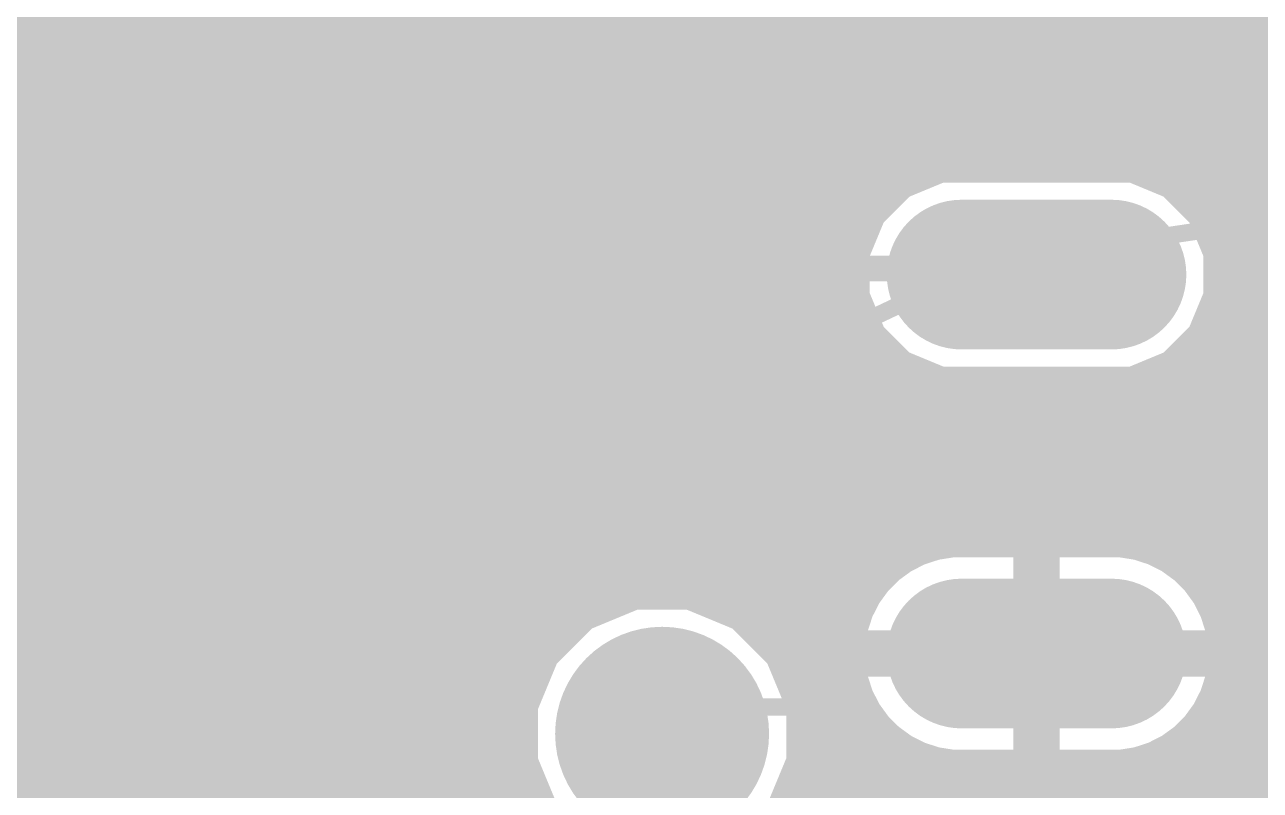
# Model space of a CAD drawing. Extents: x 0 to 39.3, y -1.1 to 59.5.
# Drawn here: x 8.94 to 23.61, y 19.97 to 29.06 of the extents above; entities that cross this region are included whole.
import ezdxf

# ---------------------------------------------------------------- set-up
doc = ezdxf.new("R2010")
doc.units = 0
for name, color, linetype in [('1', 22, 'CONTINUOUS'), ('16', 175, 'CONTINUOUS'), ('17', 82, 'CONTINUOUS'), ('21', 253, 'CONTINUOUS'), ('51', 253, 'CONTINUOUS')]:
    doc.layers.add(name, color=color, linetype=linetype)

# ---------------------------------------------------------------- blocks, each defined once
blk = doc.blocks.new('LONGP100')
at = {"const_width": 1}
blk.add_lwpolyline([(-0.5, 0), (0.5, 0)], dxfattribs=at)
at = {"const_width": 0.5}
for points in [[(-0.5, 0.25, 1), (-0.5, -0.25)], [(0.5, -0.25, 1), (0.5, 0.25)]]:
    blk.add_lwpolyline(points, format="xyb", dxfattribs=at)
blk = doc.blocks.new('ROUNDP')
at = {"const_width": 0.5}
blk.add_lwpolyline([(0, -0.25, 1), (0, 0.25, 1), (0, -0.25)], format="xyb", dxfattribs=at)

msp = doc.modelspace()

# ---------------------------------------------------------------- linework, layer by layer
at = {"layer": '1'}
for points, const_width in [([(18.9551, 26.7931), (9.1948, 36.5535)], 0.4064), ([(8.636, 36.322), (18.796, 26.162)], 0.3048), ([(9.144, 34.544), (9.144, 18.796)], 0.3048), ([(9.7028, 19.0275), (9.7028, 34.4649)], 0.4064), ([(9.7028, 34.4649), (18.5645, 25.6032)], 0.4064), ([(23.3172, 31.2645), (23.3172, 21.0595)], 0.4064), ([(9.7028, 29.2608), (14.9069, 29.2608)], 0.4064), ([(16.4875, 29.2608), (23.3172, 29.2608)], 0.4064), ([(9.7028, 28.8544), (15.3133, 28.8544)], 0.4064), ([(16.8939, 28.8544), (23.3172, 28.8544)], 0.4064), ([(9.7028, 28.448), (15.7197, 28.448)], 0.4064), ([(17.3003, 28.448), (23.3172, 28.448)], 0.4064), ([(9.7028, 28.0416), (16.1261, 28.0416)], 0.4064), ([(17.7067, 28.0416), (23.3172, 28.0416)], 0.4064), ([(9.7028, 27.6352), (16.5325, 27.6352)], 0.4064), ([(18.1131, 27.6352), (23.3172, 27.6352)], 0.4064), ([(19.8083, 27.3854), (19.3322, 27.1882)], 0.4064), ([(22.1017, 27.3854), (19.8083, 27.3854)], 0.4064), ([(22.5778, 27.1882), (22.1017, 27.3854)], 0.4064), ([(9.7028, 27.2288), (16.9389, 27.2288)], 0.4064), ([(18.5195, 27.2288), (19.4303, 27.2288)], 0.4064), ([(22.4797, 27.2288), (23.3172, 27.2288)], 0.4064), ([(19.3322, 27.1882), (18.9678, 26.8238)], 0.4064), ([(22.9422, 26.8238), (22.5778, 27.1882)], 0.4064), ([(9.7028, 26.8224), (17.3453, 26.8224)], 0.4064), ([(18.9259, 26.8224), (18.9672, 26.8224)], 0.4064), ([(18.9678, 26.8238), (18.9551, 26.7931)], 0.4064), ([(23.1394, 26.3477), (22.9422, 26.8238)], 0.4064), ([(22.9428, 26.8224), (23.3172, 26.8224)], 0.4064), ([(9.7028, 26.416), (17.7517, 26.416)], 0.4064), ([(23.1111, 26.416), (23.3172, 26.416)], 0.4064), ([(23.1394, 25.8323), (23.1394, 26.3477)], 0.4064), ([(18.796, 26.162), (20.828, 26.162)], 0.3048), ([(20.828, 26.162), (20.955, 26.09)], 0.3048), ([(9.7028, 26.0096), (18.1581, 26.0096)], 0.4064), ([(23.1394, 26.0096), (23.3172, 26.0096)], 0.4064), ([(22.9422, 25.3562), (23.1394, 25.8323)], 0.4064), ([(9.7028, 25.6032), (18.5645, 25.6032)], 0.4064), ([(18.5645, 25.6032), (18.8655, 25.6032)], 0.4064), ([(18.8655, 25.6032), (18.9678, 25.3562)], 0.4064), ([(23.0445, 25.6032), (23.3172, 25.6032)], 0.4064), ([(18.9678, 25.3562), (19.3322, 24.9918)], 0.4064), ([(22.5778, 24.9918), (22.9422, 25.3562)], 0.4064), ([(9.7028, 25.1968), (19.1272, 25.1968)], 0.4064), ([(22.7828, 25.1968), (23.3172, 25.1968)], 0.4064), ([(19.3322, 24.9918), (19.8083, 24.7946)], 0.4064), ([(22.1017, 24.7946), (22.5778, 24.9918)], 0.4064), ([(9.7028, 24.7904), (23.3172, 24.7904)], 0.4064), ([(19.8083, 24.7946), (22.1017, 24.7946)], 0.4064), ([(9.7028, 24.384), (23.3172, 24.384)], 0.4064), ([(9.7028, 23.9776), (23.3172, 23.9776)], 0.4064), ([(9.7028, 23.5712), (23.3172, 23.5712)], 0.4064), ([(9.7028, 23.1648), (23.3172, 23.1648)], 0.4064), ([(19.5492, 22.8376), (19.3604, 22.7414)], 0.4064), ([(19.7508, 22.9031), (19.5492, 22.8376)], 0.4064), ([(19.9601, 22.9362), (19.7508, 22.9031)], 0.4064), ([(20.8832, 22.9362), (19.9601, 22.9362)], 0.4064), ([(20.8832, 21.6618), (20.8832, 22.9362)], 0.4064), ([(21.9499, 22.9362), (21.0268, 22.9362)], 0.4064), ([(21.0268, 22.9362), (21.0268, 21.6618)], 0.4064), ([(22.1592, 22.9031), (21.9499, 22.9362)], 0.4064), ([(22.3608, 22.8376), (22.1592, 22.9031)], 0.4064), ([(22.5496, 22.7414), (22.3608, 22.8376)], 0.4064), ([(9.7028, 22.7584), (19.3939, 22.7584)], 0.4064), ([(19.3604, 22.7414), (19.189, 22.6168)], 0.4064), ([(20.8832, 22.7584), (21.0268, 22.7584)], 0.4064), ([(22.5161, 22.7584), (23.3172, 22.7584)], 0.4064), ([(22.721, 22.6168), (22.5496, 22.7414)], 0.4064), ([(19.189, 22.6168), (19.0392, 22.467)], 0.4064), ([(22.8708, 22.467), (22.721, 22.6168)], 0.4064), ([(19.0392, 22.467), (18.9146, 22.2956)], 0.4064), ([(22.9954, 22.2956), (22.8708, 22.467)], 0.4064), ([(9.7028, 22.352), (18.9556, 22.352)], 0.4064), ([(16.1765, 22.3139), (15.5604, 22.0587)], 0.4064), ([(16.8435, 22.3139), (16.1765, 22.3139)], 0.4064), ([(17.4596, 22.0587), (16.8435, 22.3139)], 0.4064), ([(18.9146, 22.2956), (18.8184, 22.1068)], 0.4064), ([(20.8832, 22.352), (21.0268, 22.352)], 0.4064), ([(22.9544, 22.352), (23.3172, 22.352)], 0.4064), ([(23.0916, 22.1068), (22.9954, 22.2956)], 0.4064), ([(18.8184, 22.1068), (18.7529, 21.9052)], 0.4064), ([(23.1571, 21.9052), (23.0916, 22.1068)], 0.4064), ([(9.7028, 21.9456), (15.4473, 21.9456)], 0.4064), ([(15.5604, 22.0587), (15.0888, 21.5871)], 0.4064), ([(17.9312, 21.5871), (17.4596, 22.0587)], 0.4064), ([(17.5727, 21.9456), (18.7661, 21.9456)], 0.4064), ([(20.8832, 21.9456), (21.0268, 21.9456)], 0.4064), ([(23.1439, 21.9456), (23.3172, 21.9456)], 0.4064), ([(18.7529, 21.9052), (18.7198, 21.6959)], 0.4064), ([(23.1902, 21.6959), (23.1571, 21.9052)], 0.4064), ([(18.7198, 21.6959), (18.7198, 21.6618)], 0.4064), ([(18.7198, 21.6618), (20.8832, 21.6618)], 0.4064), ([(21.0268, 21.6618), (20.8832, 21.6618)], 0.4064), ([(20.8832, 21.6618), (20.8832, 21.5182)], 0.4064), ([(21.0268, 21.5182), (21.0268, 21.6618)], 0.4064), ([(21.0268, 21.6618), (23.1902, 21.6618)], 0.4064), ([(23.1902, 21.6618), (23.1902, 21.6959)], 0.4064), ([(9.7028, 21.5392), (15.069, 21.5392)], 0.4064), ([(15.0888, 21.5871), (14.8336, 20.971)], 0.4064), ([(18.1864, 20.971), (17.9312, 21.5871)], 0.4064), ([(17.951, 21.5392), (20.8832, 21.5392)], 0.4064), ([(20.8832, 21.5182), (18.7198, 21.5182)], 0.4064), ([(18.7198, 21.5182), (18.7198, 21.484)], 0.4064), ([(20.8832, 20.2438), (20.8832, 21.5182)], 0.4064), ([(20.8832, 21.5182), (21.0268, 21.5182)], 0.4064), ([(21.0268, 21.5392), (23.3172, 21.5392)], 0.4064), ([(23.1902, 21.5182), (21.0268, 21.5182)], 0.4064), ([(21.0268, 21.5182), (21.0268, 20.2438)], 0.4064), ([(23.1902, 21.484), (23.1902, 21.5182)], 0.4064), ([(18.7198, 21.484), (18.7529, 21.2748)], 0.4064), ([(23.1571, 21.2748), (23.1902, 21.484)], 0.4064), ([(18.7529, 21.2748), (18.8184, 21.0732)], 0.4064), ([(23.0916, 21.0732), (23.1571, 21.2748)], 0.4064), ([(9.7028, 21.1328), (14.9006, 21.1328)], 0.4064), ([(18.1194, 21.1328), (18.7991, 21.1328)], 0.4064), ([(18.8184, 21.0732), (18.9146, 20.8844)], 0.4064), ([(20.8832, 21.1328), (21.0268, 21.1328)], 0.4064), ([(22.9954, 20.8844), (23.0916, 21.0732)], 0.4064), ([(23.1109, 21.1328), (23.3172, 21.1328)], 0.4064), ([(14.8336, 20.971), (14.8336, 20.304)], 0.4064), ([(18.1864, 20.304), (18.1864, 20.971)], 0.4064), ([(23.3172, 21.0595), (21.1045, 18.8468)], 0.4064), ([(18.9146, 20.8844), (19.0392, 20.713)], 0.4064), ([(23.876, 20.828), (21.336, 18.288)], 0.3048), ([(22.8708, 20.713), (22.9954, 20.8844)], 0.4064), ([(9.7028, 20.7264), (14.8336, 20.7264)], 0.4064), ([(18.1864, 20.7264), (19.0294, 20.7264)], 0.4064), ([(19.0392, 20.713), (19.189, 20.5632)], 0.4064), ([(20.8832, 20.7264), (21.0268, 20.7264)], 0.4064), ([(22.721, 20.5632), (22.8708, 20.713)], 0.4064), ([(22.8805, 20.7264), (22.9841, 20.7264)], 0.4064), ([(19.189, 20.5632), (19.3604, 20.4386)], 0.4064), ([(22.5496, 20.4386), (22.721, 20.5632)], 0.4064), ([(19.3604, 20.4386), (19.5492, 20.3424)], 0.4064), ([(19.5492, 20.3424), (19.7508, 20.2769)], 0.4064), ([(22.1592, 20.2769), (22.3608, 20.3424)], 0.4064), ([(22.3608, 20.3424), (22.5496, 20.4386)], 0.4064), ([(9.7028, 20.32), (14.8336, 20.32)], 0.4064), ([(14.8336, 20.304), (15.0888, 19.6879)], 0.4064), ([(17.9312, 19.6879), (18.1864, 20.304)], 0.4064), ([(18.1864, 20.32), (19.6183, 20.32)], 0.4064), ([(19.7508, 20.2769), (19.9601, 20.2438)], 0.4064), ([(19.9601, 20.2438), (20.8832, 20.2438)], 0.4064), ([(20.8832, 20.32), (21.0268, 20.32)], 0.4064), ([(21.0268, 20.2438), (21.9499, 20.2438)], 0.4064), ([(21.5675, 17.7292), (24.1075, 20.2692)], 0.4064), ([(21.9499, 20.2438), (22.1592, 20.2769)], 0.4064), ([(22.2917, 20.32), (22.5777, 20.32)], 0.4064), ([(9.7028, 19.9136), (14.9953, 19.9136)], 0.4064), ([(18.0247, 19.9136), (22.1713, 19.9136)], 0.4064), ([(23.7519, 19.9136), (30.2353, 19.9136)], 0.4064)]:
    msp.add_lwpolyline(points, dxfattribs=dict(at, const_width=const_width))
for points, const_width in [([(9.7028, 29.3624, 1), (9.7028, 29.1592)], 0.2032), ([(14.9069, 29.1592, 1), (14.9069, 29.3624)], 0.2032), ([(16.4875, 29.3624, 1), (16.4875, 29.1592)], 0.2032), ([(23.3172, 29.1592, 1), (23.3172, 29.3624)], 0.2032), ([(9.7028, 28.956, 1), (9.7028, 28.7528)], 0.2032), ([(15.3133, 28.7528, 1), (15.3133, 28.956)], 0.2032), ([(16.8939, 28.956, 1), (16.8939, 28.7528)], 0.2032), ([(23.3172, 28.7528, 1), (23.3172, 28.956)], 0.2032), ([(9.7028, 28.5496, 1), (9.7028, 28.3464)], 0.2032), ([(15.7197, 28.3464, 1), (15.7197, 28.5496)], 0.2032), ([(17.3003, 28.5496, 1), (17.3003, 28.3464)], 0.2032), ([(23.3172, 28.3464, 1), (23.3172, 28.5496)], 0.2032), ([(9.7028, 28.1432, 1), (9.7028, 27.94)], 0.2032), ([(16.1261, 27.94, 1), (16.1261, 28.1432)], 0.2032), ([(17.7067, 28.1432, 1), (17.7067, 27.94)], 0.2032), ([(23.3172, 27.94, 1), (23.3172, 28.1432)], 0.2032), ([(9.7028, 27.7368, 1), (9.7028, 27.5336)], 0.2032), ([(16.5325, 27.5336, 1), (16.5325, 27.7368)], 0.2032), ([(18.1131, 27.7368, 1), (18.1131, 27.5336)], 0.2032), ([(23.3172, 27.5336, 1), (23.3172, 27.7368)], 0.2032), ([(19.8083, 27.487, 1), (19.8083, 27.2838)], 0.2032), ([(19.8472, 27.2915, 1), (19.7694, 27.4793)], 0.2032), ([(22.1406, 27.4793, 1), (22.0628, 27.2915)], 0.2032), ([(22.1017, 27.2838, 1), (22.1017, 27.487)], 0.2032), ([(9.7028, 27.3304, 1), (9.7028, 27.1272)], 0.2032), ([(16.9389, 27.1272, 1), (16.9389, 27.3304)], 0.2032), ([(18.5195, 27.3304, 1), (18.5195, 27.1272)], 0.2032), ([(19.4303, 27.1272, 1), (19.4303, 27.3304)], 0.2032), ([(22.4797, 27.3304, 1), (22.4797, 27.1272)], 0.2032), ([(23.3172, 27.1272, 1), (23.3172, 27.3304)], 0.2032), ([(19.2933, 27.2821, 1), (19.3711, 27.0943)], 0.2032), ([(19.4041, 27.1163, 1), (19.2604, 27.26)], 0.2032), ([(22.6496, 27.26, 1), (22.5059, 27.1163)], 0.2032), ([(22.5389, 27.0943, 1), (22.6167, 27.2821)], 0.2032), ([(9.7028, 26.924, 1), (9.7028, 26.7208)], 0.2032), ([(17.3453, 26.7208, 1), (17.3453, 26.924)], 0.2032), ([(18.9259, 26.924, 1), (18.9259, 26.7208)], 0.2032), ([(18.896, 26.8956, 1), (19.0397, 26.7519)], 0.2032), ([(19.0617, 26.7849, 1), (18.8739, 26.8627)], 0.2032), ([(18.9672, 26.7208, 1), (18.9672, 26.924)], 0.2032), ([(23.0361, 26.8627, 1), (22.8483, 26.7849)], 0.2032), ([(22.9428, 26.924, 1), (22.9428, 26.7208)], 0.2032), ([(22.8703, 26.7519, 1), (23.014, 26.8956)], 0.2032), ([(23.3172, 26.7208, 1), (23.3172, 26.924)], 0.2032), ([(18.8613, 26.832, 1), (19.049, 26.7543)], 0.2032), ([(18.8833, 26.7213, 1), (19.027, 26.865)], 0.2032), ([(9.7028, 26.5176, 1), (9.7028, 26.3144)], 0.2032), ([(17.7517, 26.3144, 1), (17.7517, 26.5176)], 0.2032), ([(23.1111, 26.5176, 1), (23.1111, 26.3144)], 0.2032), ([(23.241, 26.3477, 1), (23.0378, 26.3477)], 0.2032), ([(23.3172, 26.3144, 1), (23.3172, 26.5176)], 0.2032), ([(23.0455, 26.3088, 1), (23.2333, 26.3866)], 0.2032), ([(18.796, 26.2382, 1), (18.796, 26.0858)], 0.1524), ([(18.7421, 26.1081, 1), (18.8499, 26.2159)], 0.1524), ([(20.8656, 26.2283, 1), (20.7904, 26.0957)], 0.1524), ([(20.828, 26.0858, 1), (20.828, 26.2382)], 0.1524), ([(9.7028, 26.1112, 1), (9.7028, 25.908)], 0.2032), ([(18.1581, 25.908, 1), (18.1581, 26.1112)], 0.2032), ([(20.9174, 26.0237, 1), (20.9926, 26.1563)], 0.1524), ([(23.1394, 26.1112, 1), (23.1394, 25.908)], 0.2032), ([(23.3172, 25.908, 1), (23.3172, 26.1112)], 0.2032), ([(23.2333, 25.7934, 1), (23.0455, 25.8712)], 0.2032), ([(23.0378, 25.8323, 1), (23.241, 25.8323)], 0.2032), ([(9.7028, 25.7048, 1), (9.7028, 25.5016)], 0.2032), ([(18.5645, 25.7048, 1), (18.5645, 25.5016)], 0.2032), ([(18.4927, 25.5314, 1), (18.6364, 25.675)], 0.2032), ([(18.5645, 25.5016, 1), (18.5645, 25.7048)], 0.2032), ([(18.9594, 25.6421, 1), (18.7716, 25.5643)], 0.2032), ([(18.8655, 25.5016, 1), (18.8655, 25.7048)], 0.2032), ([(23.0445, 25.7048, 1), (23.0445, 25.5016)], 0.2032), ([(23.3172, 25.5016, 1), (23.3172, 25.7048)], 0.2032), ([(19.0397, 25.4281, 1), (18.896, 25.2844)], 0.2032), ([(23.014, 25.2844, 1), (22.8703, 25.4281)], 0.2032), ([(9.7028, 25.2984, 1), (9.7028, 25.0952)], 0.2032), ([(18.8739, 25.3173, 1), (19.0617, 25.3951)], 0.2032), ([(19.1272, 25.0952, 1), (19.1272, 25.2984)], 0.2032), ([(22.7828, 25.2984, 1), (22.7828, 25.0952)], 0.2032), ([(22.8483, 25.3951, 1), (23.0361, 25.3173)], 0.2032), ([(23.3172, 25.0952, 1), (23.3172, 25.2984)], 0.2032), ([(19.3711, 25.0857, 1), (19.2933, 24.8979)], 0.2032), ([(19.2604, 24.92, 1), (19.4041, 25.0637)], 0.2032), ([(22.5059, 25.0637, 1), (22.6496, 24.92)], 0.2032), ([(22.6167, 24.8979, 1), (22.5389, 25.0857)], 0.2032), ([(9.7028, 24.892, 1), (9.7028, 24.6888)], 0.2032), ([(19.8083, 24.8962, 1), (19.8083, 24.693)], 0.2032), ([(19.7694, 24.7007, 1), (19.8472, 24.8885)], 0.2032), ([(22.0628, 24.8885, 1), (22.1406, 24.7007)], 0.2032), ([(22.1017, 24.693, 1), (22.1017, 24.8962)], 0.2032), ([(23.3172, 24.6888, 1), (23.3172, 24.892)], 0.2032), ([(9.7028, 24.4856, 1), (9.7028, 24.2824)], 0.2032), ([(23.3172, 24.2824, 1), (23.3172, 24.4856)], 0.2032), ([(9.7028, 24.0792, 1), (9.7028, 23.876)], 0.2032), ([(23.3172, 23.876, 1), (23.3172, 24.0792)], 0.2032), ([(9.7028, 23.6728, 1), (9.7028, 23.4696)], 0.2032), ([(23.3172, 23.4696, 1), (23.3172, 23.6728)], 0.2032), ([(9.7028, 23.2664, 1), (9.7028, 23.0632)], 0.2032), ([(23.3172, 23.0632, 1), (23.3172, 23.2664)], 0.2032), ([(19.5178, 22.9342, 1), (19.5806, 22.7409)], 0.2032), ([(19.5954, 22.747, 1), (19.5031, 22.9281)], 0.2032), ([(19.7349, 23.0034, 1), (19.7667, 22.8027)], 0.2032), ([(19.7822, 22.8064, 1), (19.7194, 22.9997)], 0.2032), ([(19.9601, 23.0378, 1), (19.9601, 22.8346)], 0.2032), ([(19.9759, 22.8358, 1), (19.9442, 23.0365)], 0.2032), ([(20.9848, 22.9362, 1), (20.7816, 22.9362)], 0.2032), ([(20.8832, 22.8346, 1), (20.8832, 23.0378)], 0.2032), ([(21.0268, 23.0378, 1), (21.0268, 22.8346)], 0.2032), ([(21.1284, 22.9362, 1), (20.9252, 22.9362)], 0.2032), ([(21.9658, 23.0365, 1), (21.9341, 22.8358)], 0.2032), ([(21.9499, 22.8346, 1), (21.9499, 23.0378)], 0.2032), ([(22.1906, 22.9997, 1), (22.1278, 22.8064)], 0.2032), ([(22.1433, 22.8027, 1), (22.1751, 23.0034)], 0.2032), ([(22.4069, 22.9281, 1), (22.3146, 22.747)], 0.2032), ([(22.3294, 22.7409, 1), (22.3922, 22.9342)], 0.2032), ([(9.7028, 22.86, 1), (9.7028, 22.6568)], 0.2032), ([(19.3143, 22.8319, 1), (19.4066, 22.6508)], 0.2032), ([(19.4202, 22.6592, 1), (19.3007, 22.8236)], 0.2032), ([(19.3939, 22.6568, 1), (19.3939, 22.86)], 0.2032), ([(20.8832, 22.86, 1), (20.8832, 22.6568)], 0.2032), ([(21.0268, 22.6568, 1), (21.0268, 22.86)], 0.2032), ([(22.5161, 22.86, 1), (22.5161, 22.6568)], 0.2032), ([(22.6093, 22.8236, 1), (22.4898, 22.6592)], 0.2032), ([(22.5034, 22.6508, 1), (22.5957, 22.8319)], 0.2032), ([(23.3172, 22.6568, 1), (23.3172, 22.86)], 0.2032), ([(19.1293, 22.699, 1), (19.2487, 22.5346)], 0.2032), ([(19.2609, 22.545, 1), (19.1172, 22.6887)], 0.2032), ([(22.7928, 22.6887, 1), (22.6491, 22.545)], 0.2032), ([(22.6613, 22.5346, 1), (22.7807, 22.699)], 0.2032), ([(18.9673, 22.5388, 1), (19.111, 22.3951)], 0.2032), ([(19.1214, 22.4073, 1), (18.957, 22.5267)], 0.2032), ([(22.953, 22.5267, 1), (22.7886, 22.4073)], 0.2032), ([(22.799, 22.3951, 1), (22.9427, 22.5388)], 0.2032), ([(9.7028, 22.4536, 1), (9.7028, 22.2504)], 0.2032), ([(16.1765, 22.4155, 1), (16.1765, 22.2123)], 0.2032), ([(16.2154, 22.22, 1), (16.1377, 22.4078)], 0.2032), ([(16.8823, 22.4078, 1), (16.8046, 22.22)], 0.2032), ([(16.8435, 22.2123, 1), (16.8435, 22.4155)], 0.2032), ([(18.8324, 22.3553, 1), (18.9968, 22.2358)], 0.2032), ([(19.0052, 22.2494, 1), (18.8241, 22.3417)], 0.2032), ([(18.9556, 22.2504, 1), (18.9556, 22.4536)], 0.2032), ([(20.8832, 22.4536, 1), (20.8832, 22.2504)], 0.2032), ([(21.0268, 22.2504, 1), (21.0268, 22.4536)], 0.2032), ([(22.9544, 22.4536, 1), (22.9544, 22.2504)], 0.2032), ([(23.0859, 22.3417, 1), (22.9048, 22.2494)], 0.2032), ([(22.9132, 22.2358, 1), (23.0776, 22.3553)], 0.2032), ([(23.3172, 22.2504, 1), (23.3172, 22.4536)], 0.2032), ([(18.9151, 22.0754, 1), (18.7218, 22.1382)], 0.2032), ([(23.1882, 22.1382, 1), (22.9949, 22.0754)], 0.2032), ([(9.7028, 22.0472, 1), (9.7028, 21.844)], 0.2032), ([(15.4473, 21.844, 1), (15.4473, 22.0472)], 0.2032), ([(15.5215, 22.1525, 1), (15.5993, 21.9648)], 0.2032), ([(15.6322, 21.9868, 1), (15.4886, 22.1305)], 0.2032), ([(17.5314, 22.1305, 1), (17.3878, 21.9868)], 0.2032), ([(17.4207, 21.9648, 1), (17.4985, 22.1525)], 0.2032), ([(17.5727, 22.0472, 1), (17.5727, 21.844)], 0.2032), ([(18.7279, 22.1529, 1), (18.909, 22.0606)], 0.2032), ([(18.7661, 21.844, 1), (18.7661, 22.0472)], 0.2032), ([(20.8832, 22.0472, 1), (20.8832, 21.844)], 0.2032), ([(21.0268, 21.844, 1), (21.0268, 22.0472)], 0.2032), ([(23.001, 22.0606, 1), (23.1821, 22.1529)], 0.2032), ([(23.1439, 22.0472, 1), (23.1439, 21.844)], 0.2032), ([(23.3172, 21.844, 1), (23.3172, 22.0472)], 0.2032), ([(18.6563, 21.9366, 1), (18.8496, 21.8738)], 0.2032), ([(18.8533, 21.8893, 1), (18.6526, 21.9211)], 0.2032), ([(23.2574, 21.9211, 1), (23.0567, 21.8893)], 0.2032), ([(23.0604, 21.8738, 1), (23.2537, 21.9366)], 0.2032), ([(18.8214, 21.6959, 1), (18.6182, 21.6959)], 0.2032), ([(18.7198, 21.7634, 1), (18.7198, 21.5602)], 0.2032), ([(20.8832, 21.7634, 1), (20.8832, 21.5602)], 0.2032), ([(20.9848, 21.6618, 1), (20.7816, 21.6618)], 0.2032), ([(20.8832, 21.5602, 1), (20.8832, 21.7634)], 0.2032), ([(21.1284, 21.6618, 1), (20.9252, 21.6618)], 0.2032), ([(21.0268, 21.7634, 1), (21.0268, 21.5602)], 0.2032), ([(21.0268, 21.5602, 1), (21.0268, 21.7634)], 0.2032), ([(23.2918, 21.6959, 1), (23.0886, 21.6959)], 0.2032), ([(23.1902, 21.5602, 1), (23.1902, 21.7634)], 0.2032), ([(9.7028, 21.6408, 1), (9.7028, 21.4376)], 0.2032), ([(15.017, 21.6589, 1), (15.1607, 21.5153)], 0.2032), ([(15.1827, 21.5482, 1), (14.9949, 21.626)], 0.2032), ([(15.069, 21.4376, 1), (15.069, 21.6408)], 0.2032), ([(18.025, 21.626, 1), (17.8373, 21.5482)], 0.2032), ([(17.951, 21.6408, 1), (17.951, 21.4376)], 0.2032), ([(17.8593, 21.5153, 1), (18.003, 21.6589)], 0.2032), ([(18.6182, 21.6618, 1), (18.8214, 21.6618)], 0.2032), ([(18.7198, 21.6198, 1), (18.7198, 21.4166)], 0.2032), ([(18.8214, 21.5182, 1), (18.6182, 21.5182)], 0.2032), ([(18.6195, 21.7118, 1), (18.8201, 21.6801)], 0.2032), ([(20.7816, 21.6618, 1), (20.9848, 21.6618)], 0.2032), ([(20.9848, 21.5182, 1), (20.7816, 21.5182)], 0.2032), ([(20.8832, 21.6198, 1), (20.8832, 21.4166)], 0.2032), ([(20.8832, 21.4376, 1), (20.8832, 21.6408)], 0.2032), ([(20.8832, 21.4166, 1), (20.8832, 21.6198)], 0.2032), ([(20.9252, 21.6618, 1), (21.1284, 21.6618)], 0.2032), ([(21.0268, 21.6408, 1), (21.0268, 21.4376)], 0.2032), ([(21.0268, 21.6198, 1), (21.0268, 21.4166)], 0.2032), ([(21.1284, 21.5182, 1), (20.9252, 21.5182)], 0.2032), ([(21.0268, 21.4166, 1), (21.0268, 21.6198)], 0.2032), ([(23.0886, 21.6618, 1), (23.2918, 21.6618)], 0.2032), ([(23.2918, 21.5182, 1), (23.0886, 21.5182)], 0.2032), ([(23.0898, 21.6801, 1), (23.2905, 21.7118)], 0.2032), ([(23.1902, 21.4166, 1), (23.1902, 21.6198)], 0.2032), ([(23.3172, 21.4376, 1), (23.3172, 21.6408)], 0.2032), ([(18.6182, 21.484, 1), (18.8214, 21.484)], 0.2032), ([(18.8201, 21.4999, 1), (18.6195, 21.4682)], 0.2032), ([(20.7816, 21.5182, 1), (20.9848, 21.5182)], 0.2032), ([(20.9252, 21.5182, 1), (21.1284, 21.5182)], 0.2032), ([(23.0886, 21.484, 1), (23.2918, 21.484)], 0.2032), ([(23.2905, 21.4682, 1), (23.0898, 21.4999)], 0.2032), ([(18.8496, 21.3062, 1), (18.6563, 21.2434)], 0.2032), ([(23.2537, 21.2434, 1), (23.0604, 21.3062)], 0.2032), ([(9.7028, 21.2344, 1), (9.7028, 21.0312)], 0.2032), ([(14.9006, 21.0312, 1), (14.9006, 21.2344)], 0.2032), ([(18.1194, 21.2344, 1), (18.1194, 21.0312)], 0.2032), ([(18.6526, 21.2589, 1), (18.8533, 21.2907)], 0.2032), ([(18.909, 21.1194, 1), (18.7279, 21.0271)], 0.2032), ([(18.7991, 21.0312, 1), (18.7991, 21.2344)], 0.2032), ([(20.8832, 21.2344, 1), (20.8832, 21.0312)], 0.2032), ([(21.0268, 21.0312, 1), (21.0268, 21.2344)], 0.2032), ([(23.1821, 21.0271, 1), (23.001, 21.1194)], 0.2032), ([(23.1109, 21.2344, 1), (23.1109, 21.0312)], 0.2032), ([(23.0567, 21.2907, 1), (23.2574, 21.2589)], 0.2032), ([(23.3172, 21.0312, 1), (23.3172, 21.2344)], 0.2032), ([(14.9352, 20.971, 1), (14.732, 20.971)], 0.2032), ([(18.288, 20.971, 1), (18.0848, 20.971)], 0.2032), ([(18.7218, 21.0418, 1), (18.9151, 21.1046)], 0.2032), ([(22.9949, 21.1046, 1), (23.1882, 21.0418)], 0.2032), ([(23.2156, 21.0595, 1), (23.4188, 21.0595)], 0.2032), ([(23.389, 20.9876, 1), (23.2454, 21.1313)], 0.2032), ([(14.7397, 21.0098, 1), (14.9275, 20.9321)], 0.2032), ([(18.0925, 20.9321, 1), (18.2803, 21.0098)], 0.2032), ([(18.9968, 20.9442, 1), (18.8324, 20.8247)], 0.2032), ([(18.8241, 20.8383, 1), (19.0052, 20.9306)], 0.2032), ([(22.9048, 20.9306, 1), (23.0859, 20.8383)], 0.2032), ([(23.0776, 20.8247, 1), (22.9132, 20.9442)], 0.2032), ([(9.7028, 20.828, 1), (9.7028, 20.6248)], 0.2032), ([(14.8336, 20.6248, 1), (14.8336, 20.828)], 0.2032), ([(18.1864, 20.828, 1), (18.1864, 20.6248)], 0.2032), ([(19.111, 20.7849, 1), (18.9673, 20.6412)], 0.2032), ([(18.957, 20.6533, 1), (19.1214, 20.7727)], 0.2032), ([(19.0294, 20.6248, 1), (19.0294, 20.828)], 0.2032), ([(20.8832, 20.828, 1), (20.8832, 20.6248)], 0.2032), ([(21.0268, 20.6248, 1), (21.0268, 20.828)], 0.2032), ([(22.7886, 20.7727, 1), (22.953, 20.6533)], 0.2032), ([(22.8805, 20.828, 1), (22.8805, 20.6248)], 0.2032), ([(22.9427, 20.6412, 1), (22.799, 20.7849)], 0.2032), ([(22.9841, 20.6248, 1), (22.9841, 20.828)], 0.2032), ([(19.2487, 20.6454, 1), (19.1293, 20.481)], 0.2032), ([(19.1172, 20.4913, 1), (19.2609, 20.635)], 0.2032), ([(22.6491, 20.635, 1), (22.7928, 20.4913)], 0.2032), ([(22.7807, 20.481, 1), (22.6613, 20.6454)], 0.2032), ([(19.4066, 20.5292, 1), (19.3143, 20.3481)], 0.2032), ([(19.3007, 20.3564, 1), (19.4202, 20.5208)], 0.2032), ([(19.5806, 20.4391, 1), (19.5178, 20.2458)], 0.2032), ([(19.5031, 20.2519, 1), (19.5954, 20.433)], 0.2032), ([(22.3146, 20.433, 1), (22.4069, 20.2519)], 0.2032), ([(22.3922, 20.2458, 1), (22.3294, 20.4391)], 0.2032), ([(22.4898, 20.5208, 1), (22.6093, 20.3564)], 0.2032), ([(22.5957, 20.3481, 1), (22.5034, 20.5292)], 0.2032), ([(9.7028, 20.4216, 1), (9.7028, 20.2184)], 0.2032), ([(14.9275, 20.3429, 1), (14.7397, 20.2652)], 0.2032), ([(14.732, 20.304, 1), (14.9352, 20.304)], 0.2032), ([(14.8336, 20.2184, 1), (14.8336, 20.4216)], 0.2032), ([(18.1864, 20.4216, 1), (18.1864, 20.2184)], 0.2032), ([(18.0848, 20.304, 1), (18.288, 20.304)], 0.2032), ([(18.2803, 20.2652, 1), (18.0925, 20.3429)], 0.2032), ([(19.6183, 20.2184, 1), (19.6183, 20.4216)], 0.2032), ([(19.7667, 20.3773, 1), (19.7349, 20.1766)], 0.2032), ([(19.7194, 20.1803, 1), (19.7822, 20.3736)], 0.2032), ([(19.9601, 20.3454, 1), (19.9601, 20.1422)], 0.2032), ([(19.9442, 20.1435, 1), (19.9759, 20.3441)], 0.2032), ([(20.8832, 20.4216, 1), (20.8832, 20.2184)], 0.2032), ([(20.8832, 20.1422, 1), (20.8832, 20.3454)], 0.2032), ([(21.0268, 20.3454, 1), (21.0268, 20.1422)], 0.2032), ([(21.0268, 20.2184, 1), (21.0268, 20.4216)], 0.2032), ([(21.9341, 20.3441, 1), (21.9658, 20.1435)], 0.2032), ([(21.9499, 20.1422, 1), (21.9499, 20.3454)], 0.2032), ([(22.1278, 20.3736, 1), (22.1906, 20.1803)], 0.2032), ([(22.1751, 20.1766, 1), (22.1433, 20.3773)], 0.2032), ([(22.2917, 20.4216, 1), (22.2917, 20.2184)], 0.2032), ([(22.5777, 20.2184, 1), (22.5777, 20.4216)], 0.2032), ([(20.7816, 20.2438, 1), (20.9848, 20.2438)], 0.2032), ([(20.9252, 20.2438, 1), (21.1284, 20.2438)], 0.2032), ([(9.7028, 20.0152, 1), (9.7028, 19.812)], 0.2032), ([(14.9953, 19.812, 1), (14.9953, 20.0152)], 0.2032), ([(18.0247, 20.0152, 1), (18.0247, 19.812)], 0.2032), ([(22.1713, 19.812, 1), (22.1713, 20.0152)], 0.2032), ([(23.7519, 20.0152, 1), (23.7519, 19.812)], 0.2032)]:
    msp.add_lwpolyline(points, format="xyb", dxfattribs=dict(at, const_width=const_width))
at = {"layer": '16', "const_width": 0.4064}
for points in [[(7.9531, 29.2608), (34.3208, 29.2608)], [(7.7868, 28.8544), (34.3208, 28.8544)], [(7.6185, 28.448), (34.3208, 28.448)], [(7.174, 28.0416), (34.3208, 28.0416)], [(7.4156, 27.6352), (34.3208, 27.6352)], [(19.8083, 27.3854), (19.3322, 27.1882)], [(22.1017, 27.3854), (19.8083, 27.3854)], [(22.5778, 27.1882), (22.1017, 27.3854)], [(7.7027, 27.2288), (19.4303, 27.2288)], [(22.4797, 27.2288), (25.7803, 27.2288)], [(19.3322, 27.1882), (18.9678, 26.8238)], [(22.9422, 26.8238), (22.5778, 27.1882)], [(7.8232, 26.8224), (18.9672, 26.8224)], [(18.9678, 26.8238), (18.7706, 26.3477)], [(23.1394, 26.3477), (22.9422, 26.8238)], [(22.9428, 26.8224), (25.3172, 26.8224)], [(7.8232, 26.416), (18.7989, 26.416)], [(18.7706, 26.3477), (18.7706, 25.8323)], [(23.1111, 26.416), (25.1489, 26.416)], [(23.1394, 25.8323), (23.1394, 26.3477)], [(7.6606, 26.0096), (18.7706, 26.0096)], [(23.1394, 26.0096), (25.1206, 26.0096)], [(18.7706, 25.8323), (18.9678, 25.3562)], [(22.9422, 25.3562), (23.1394, 25.8323)], [(7.314, 25.6032), (18.8655, 25.6032)], [(23.0445, 25.6032), (25.2155, 25.6032)], [(18.9678, 25.3562), (19.3322, 24.9918)], [(22.5778, 24.9918), (22.9422, 25.3562)], [(7.3854, 25.1968), (19.1272, 25.1968)], [(22.7828, 25.1968), (25.4772, 25.1968)], [(19.3322, 24.9918), (19.8083, 24.7946)], [(22.1017, 24.7946), (22.5778, 24.9918)], [(7.7084, 24.7904), (34.3208, 24.7904)], [(19.8083, 24.7946), (22.1017, 24.7946)], [(7.8512, 24.384), (34.3208, 24.384)], [(7.8673, 23.9776), (34.3208, 23.9776)], [(7.7602, 23.5712), (34.3208, 23.5712)], [(7.4875, 23.1648), (34.3208, 23.1648)], [(19.5492, 22.8376), (19.3604, 22.7414)], [(19.7508, 22.9031), (19.5492, 22.8376)], [(19.9601, 22.9362), (19.7508, 22.9031)], [(20.8832, 22.9362), (19.9601, 22.9362)], [(20.8832, 21.6618), (20.8832, 22.9362)], [(21.9499, 22.9362), (21.0268, 22.9362)], [(21.0268, 22.9362), (21.0268, 21.6618)], [(22.1592, 22.9031), (21.9499, 22.9362)], [(22.3608, 22.8376), (22.1592, 22.9031)], [(22.5496, 22.7414), (22.3608, 22.8376)], [(6.7473, 22.7584), (19.3939, 22.7584)], [(19.3604, 22.7414), (19.189, 22.6168)], [(20.8832, 22.7584), (21.0268, 22.7584)], [(22.5161, 22.7584), (25.8517, 22.7584)], [(22.721, 22.6168), (22.5496, 22.7414)], [(19.189, 22.6168), (19.0392, 22.467)], [(22.8708, 22.467), (22.721, 22.6168)], [(19.0392, 22.467), (18.9146, 22.2956)], [(22.9954, 22.2956), (22.8708, 22.467)], [(1.2192, 22.352), (18.9556, 22.352)], [(16.1765, 22.3139), (15.5604, 22.0587)], [(16.8435, 22.3139), (16.1765, 22.3139)], [(17.4596, 22.0587), (16.8435, 22.3139)], [(18.9146, 22.2956), (18.8184, 22.1068)], [(20.8832, 22.352), (21.0268, 22.352)], [(22.9544, 22.352), (25.346, 22.352)], [(23.0916, 22.1068), (22.9954, 22.2956)], [(18.8184, 22.1068), (18.7529, 21.9052)], [(23.1571, 21.9052), (23.0916, 22.1068)], [(1.2192, 21.9456), (15.4473, 21.9456)], [(15.5604, 22.0587), (15.0888, 21.5871)], [(17.9312, 21.5871), (17.4596, 22.0587)], [(17.5727, 21.9456), (18.7661, 21.9456)], [(20.8832, 21.9456), (21.0268, 21.9456)], [(23.1439, 21.9456), (25.1612, 21.9456)], [(18.7529, 21.9052), (18.7198, 21.6959)], [(23.1902, 21.6959), (23.1571, 21.9052)], [(18.7198, 21.6959), (18.7198, 21.6618)], [(18.7198, 21.6618), (20.8832, 21.6618)], [(21.0268, 21.6618), (20.8832, 21.6618)], [(20.8832, 21.6618), (20.8832, 21.5182)], [(21.0268, 21.5182), (21.0268, 21.6618)], [(21.0268, 21.6618), (23.1902, 21.6618)], [(23.1902, 21.6618), (23.1902, 21.6959)], [(1.2192, 21.5392), (15.069, 21.5392)], [(15.0888, 21.5871), (14.8336, 20.971)], [(18.1864, 20.971), (17.9312, 21.5871)], [(17.951, 21.5392), (20.8832, 21.5392)], [(20.8832, 21.5182), (18.7198, 21.5182)], [(18.7198, 21.5182), (18.7198, 21.484)], [(20.8832, 20.2438), (20.8832, 21.5182)], [(20.8832, 21.5182), (21.0268, 21.5182)], [(21.0268, 21.5392), (25.1206, 21.5392)], [(23.1902, 21.5182), (21.0268, 21.5182)], [(21.0268, 21.5182), (21.0268, 20.2438)], [(23.1902, 21.484), (23.1902, 21.5182)], [(18.7198, 21.484), (18.7529, 21.2748)], [(23.1571, 21.2748), (23.1902, 21.484)], [(18.7529, 21.2748), (18.8184, 21.0732)], [(23.0916, 21.0732), (23.1571, 21.2748)], [(1.2192, 21.1328), (14.9006, 21.1328)], [(18.1194, 21.1328), (18.7991, 21.1328)], [(18.8184, 21.0732), (18.9146, 20.8844)], [(20.8832, 21.1328), (21.0268, 21.1328)], [(22.9954, 20.8844), (23.0916, 21.0732)], [(23.1109, 21.1328), (25.2032, 21.1328)], [(14.8336, 20.971), (14.8336, 20.304)], [(18.1864, 20.304), (18.1864, 20.971)], [(18.9146, 20.8844), (19.0392, 20.713)], [(22.8708, 20.713), (22.9954, 20.8844)], [(1.2192, 20.7264), (14.8336, 20.7264)], [(18.1864, 20.7264), (19.0294, 20.7264)], [(19.0392, 20.713), (19.189, 20.5632)], [(20.8832, 20.7264), (21.0268, 20.7264)], [(22.721, 20.5632), (22.8708, 20.713)], [(22.8805, 20.7264), (25.4476, 20.7264)], [(19.189, 20.5632), (19.3604, 20.4386)], [(22.5496, 20.4386), (22.721, 20.5632)], [(19.3604, 20.4386), (19.5492, 20.3424)], [(19.5492, 20.3424), (19.7508, 20.2769)], [(22.1592, 20.2769), (22.3608, 20.3424)], [(22.3608, 20.3424), (22.5496, 20.4386)], [(1.2192, 20.32), (14.8336, 20.32)], [(14.8336, 20.304), (15.0888, 19.6879)], [(17.9312, 19.6879), (18.1864, 20.304)], [(18.1864, 20.32), (19.6183, 20.32)], [(19.7508, 20.2769), (19.9601, 20.2438)], [(19.9601, 20.2438), (20.8832, 20.2438)], [(20.8832, 20.32), (21.0268, 20.32)], [(21.0268, 20.2438), (21.9499, 20.2438)], [(21.9499, 20.2438), (22.1592, 20.2769)], [(22.2917, 20.32), (26.097, 20.32)], [(1.2192, 19.9136), (14.9953, 19.9136)], [(18.0247, 19.9136), (30.2353, 19.9136)]]:
    msp.add_lwpolyline(points, dxfattribs=at)
at = {"layer": '16', "const_width": 0.2032}
for points in [[(19.8083, 27.487, 1), (19.8083, 27.2838)], [(19.8472, 27.2915, 1), (19.7694, 27.4793)], [(22.1406, 27.4793, 1), (22.0628, 27.2915)], [(22.1017, 27.2838, 1), (22.1017, 27.487)], [(19.4303, 27.1272, 1), (19.4303, 27.3304)], [(22.4797, 27.3304, 1), (22.4797, 27.1272)], [(19.2933, 27.2821, 1), (19.3711, 27.0943)], [(19.4041, 27.1163, 1), (19.2604, 27.26)], [(22.6496, 27.26, 1), (22.5059, 27.1163)], [(22.5389, 27.0943, 1), (22.6167, 27.2821)], [(18.896, 26.8956, 1), (19.0397, 26.7519)], [(19.0617, 26.7849, 1), (18.8739, 26.8627)], [(18.9672, 26.7208, 1), (18.9672, 26.924)], [(23.0361, 26.8627, 1), (22.8483, 26.7849)], [(22.9428, 26.924, 1), (22.9428, 26.7208)], [(22.8703, 26.7519, 1), (23.014, 26.8956)], [(18.8722, 26.3477, 1), (18.669, 26.3477)], [(18.7989, 26.3144, 1), (18.7989, 26.5176)], [(23.1111, 26.5176, 1), (23.1111, 26.3144)], [(23.241, 26.3477, 1), (23.0378, 26.3477)], [(18.6767, 26.3866, 1), (18.8645, 26.3088)], [(23.0455, 26.3088, 1), (23.2333, 26.3866)], [(18.7706, 25.908, 1), (18.7706, 26.1112)], [(23.1394, 26.1112, 1), (23.1394, 25.908)], [(18.8645, 25.8712, 1), (18.6767, 25.7934)], [(23.2333, 25.7934, 1), (23.0455, 25.8712)], [(18.669, 25.8323, 1), (18.8722, 25.8323)], [(23.0378, 25.8323, 1), (23.241, 25.8323)], [(18.8655, 25.5016, 1), (18.8655, 25.7048)], [(23.0445, 25.7048, 1), (23.0445, 25.5016)], [(19.0397, 25.4281, 1), (18.896, 25.2844)], [(23.014, 25.2844, 1), (22.8703, 25.4281)], [(18.8739, 25.3173, 1), (19.0617, 25.3951)], [(19.1272, 25.0952, 1), (19.1272, 25.2984)], [(22.7828, 25.2984, 1), (22.7828, 25.0952)], [(22.8483, 25.3951, 1), (23.0361, 25.3173)], [(19.3711, 25.0857, 1), (19.2933, 24.8979)], [(19.2604, 24.92, 1), (19.4041, 25.0637)], [(22.5059, 25.0637, 1), (22.6496, 24.92)], [(22.6167, 24.8979, 1), (22.5389, 25.0857)], [(19.8083, 24.8962, 1), (19.8083, 24.693)], [(19.7694, 24.7007, 1), (19.8472, 24.8885)], [(22.0628, 24.8885, 1), (22.1406, 24.7007)], [(22.1017, 24.693, 1), (22.1017, 24.8962)], [(19.5178, 22.9342, 1), (19.5806, 22.7409)], [(19.5954, 22.747, 1), (19.5031, 22.9281)], [(19.7349, 23.0034, 1), (19.7667, 22.8027)], [(19.7822, 22.8064, 1), (19.7194, 22.9997)], [(19.9601, 23.0378, 1), (19.9601, 22.8346)], [(19.9759, 22.8358, 1), (19.9442, 23.0365)], [(20.9848, 22.9362, 1), (20.7816, 22.9362)], [(20.8832, 22.8346, 1), (20.8832, 23.0378)], [(21.0268, 23.0378, 1), (21.0268, 22.8346)], [(21.1284, 22.9362, 1), (20.9252, 22.9362)], [(21.9658, 23.0365, 1), (21.9341, 22.8358)], [(21.9499, 22.8346, 1), (21.9499, 23.0378)], [(22.1906, 22.9997, 1), (22.1278, 22.8064)], [(22.1433, 22.8027, 1), (22.1751, 23.0034)], [(22.4069, 22.9281, 1), (22.3146, 22.747)], [(22.3294, 22.7409, 1), (22.3922, 22.9342)], [(19.3143, 22.8319, 1), (19.4066, 22.6508)], [(19.4202, 22.6592, 1), (19.3007, 22.8236)], [(19.3939, 22.6568, 1), (19.3939, 22.86)], [(20.8832, 22.86, 1), (20.8832, 22.6568)], [(21.0268, 22.6568, 1), (21.0268, 22.86)], [(22.5161, 22.86, 1), (22.5161, 22.6568)], [(22.6093, 22.8236, 1), (22.4898, 22.6592)], [(22.5034, 22.6508, 1), (22.5957, 22.8319)], [(19.1293, 22.699, 1), (19.2487, 22.5346)], [(19.2609, 22.545, 1), (19.1172, 22.6887)], [(22.7928, 22.6887, 1), (22.6491, 22.545)], [(22.6613, 22.5346, 1), (22.7807, 22.699)], [(18.9673, 22.5388, 1), (19.111, 22.3951)], [(19.1214, 22.4073, 1), (18.957, 22.5267)], [(22.953, 22.5267, 1), (22.7886, 22.4073)], [(22.799, 22.3951, 1), (22.9427, 22.5388)], [(16.1765, 22.4155, 1), (16.1765, 22.2123)], [(16.2154, 22.22, 1), (16.1377, 22.4078)], [(16.8823, 22.4078, 1), (16.8046, 22.22)], [(16.8435, 22.2123, 1), (16.8435, 22.4155)], [(18.8324, 22.3553, 1), (18.9968, 22.2358)], [(19.0052, 22.2494, 1), (18.8241, 22.3417)], [(18.9556, 22.2504, 1), (18.9556, 22.4536)], [(20.8832, 22.4536, 1), (20.8832, 22.2504)], [(21.0268, 22.2504, 1), (21.0268, 22.4536)], [(22.9544, 22.4536, 1), (22.9544, 22.2504)], [(23.0859, 22.3417, 1), (22.9048, 22.2494)], [(22.9132, 22.2358, 1), (23.0776, 22.3553)], [(18.9151, 22.0754, 1), (18.7218, 22.1382)], [(23.1882, 22.1382, 1), (22.9949, 22.0754)], [(15.4473, 21.844, 1), (15.4473, 22.0472)], [(15.5215, 22.1525, 1), (15.5993, 21.9648)], [(15.6322, 21.9868, 1), (15.4886, 22.1305)], [(17.5314, 22.1305, 1), (17.3878, 21.9868)], [(17.4207, 21.9648, 1), (17.4985, 22.1525)], [(17.5727, 22.0472, 1), (17.5727, 21.844)], [(18.7279, 22.1529, 1), (18.909, 22.0606)], [(18.7661, 21.844, 1), (18.7661, 22.0472)], [(20.8832, 22.0472, 1), (20.8832, 21.844)], [(21.0268, 21.844, 1), (21.0268, 22.0472)], [(23.001, 22.0606, 1), (23.1821, 22.1529)], [(23.1439, 22.0472, 1), (23.1439, 21.844)], [(18.6563, 21.9366, 1), (18.8496, 21.8738)], [(18.8533, 21.8893, 1), (18.6526, 21.9211)], [(23.2574, 21.9211, 1), (23.0567, 21.8893)], [(23.0604, 21.8738, 1), (23.2537, 21.9366)], [(18.8214, 21.6959, 1), (18.6182, 21.6959)], [(18.7198, 21.7634, 1), (18.7198, 21.5602)], [(20.8832, 21.7634, 1), (20.8832, 21.5602)], [(20.9848, 21.6618, 1), (20.7816, 21.6618)], [(20.8832, 21.5602, 1), (20.8832, 21.7634)], [(21.1284, 21.6618, 1), (20.9252, 21.6618)], [(21.0268, 21.7634, 1), (21.0268, 21.5602)], [(21.0268, 21.5602, 1), (21.0268, 21.7634)], [(23.2918, 21.6959, 1), (23.0886, 21.6959)], [(23.1902, 21.5602, 1), (23.1902, 21.7634)], [(15.017, 21.6589, 1), (15.1607, 21.5153)], [(15.1827, 21.5482, 1), (14.9949, 21.626)], [(15.069, 21.4376, 1), (15.069, 21.6408)], [(18.025, 21.626, 1), (17.8373, 21.5482)], [(17.951, 21.6408, 1), (17.951, 21.4376)], [(17.8593, 21.5153, 1), (18.003, 21.6589)], [(18.6182, 21.6618, 1), (18.8214, 21.6618)], [(18.7198, 21.6198, 1), (18.7198, 21.4166)], [(18.8214, 21.5182, 1), (18.6182, 21.5182)], [(18.6195, 21.7118, 1), (18.8201, 21.6801)], [(20.7816, 21.6618, 1), (20.9848, 21.6618)], [(20.9848, 21.5182, 1), (20.7816, 21.5182)], [(20.8832, 21.6198, 1), (20.8832, 21.4166)], [(20.8832, 21.4376, 1), (20.8832, 21.6408)], [(20.8832, 21.4166, 1), (20.8832, 21.6198)], [(20.9252, 21.6618, 1), (21.1284, 21.6618)], [(21.0268, 21.6408, 1), (21.0268, 21.4376)], [(21.0268, 21.6198, 1), (21.0268, 21.4166)], [(21.1284, 21.5182, 1), (20.9252, 21.5182)], [(21.0268, 21.4166, 1), (21.0268, 21.6198)], [(23.0886, 21.6618, 1), (23.2918, 21.6618)], [(23.2918, 21.5182, 1), (23.0886, 21.5182)], [(23.0898, 21.6801, 1), (23.2905, 21.7118)], [(23.1902, 21.4166, 1), (23.1902, 21.6198)], [(18.6182, 21.484, 1), (18.8214, 21.484)], [(18.8201, 21.4999, 1), (18.6195, 21.4682)], [(20.7816, 21.5182, 1), (20.9848, 21.5182)], [(20.9252, 21.5182, 1), (21.1284, 21.5182)], [(23.0886, 21.484, 1), (23.2918, 21.484)], [(23.2905, 21.4682, 1), (23.0898, 21.4999)], [(18.8496, 21.3062, 1), (18.6563, 21.2434)], [(23.2537, 21.2434, 1), (23.0604, 21.3062)], [(14.9006, 21.0312, 1), (14.9006, 21.2344)], [(18.1194, 21.2344, 1), (18.1194, 21.0312)], [(18.6526, 21.2589, 1), (18.8533, 21.2907)], [(18.909, 21.1194, 1), (18.7279, 21.0271)], [(18.7991, 21.0312, 1), (18.7991, 21.2344)], [(20.8832, 21.2344, 1), (20.8832, 21.0312)], [(21.0268, 21.0312, 1), (21.0268, 21.2344)], [(23.1821, 21.0271, 1), (23.001, 21.1194)], [(23.1109, 21.2344, 1), (23.1109, 21.0312)], [(23.0567, 21.2907, 1), (23.2574, 21.2589)], [(14.9352, 20.971, 1), (14.732, 20.971)], [(18.288, 20.971, 1), (18.0848, 20.971)], [(18.7218, 21.0418, 1), (18.9151, 21.1046)], [(22.9949, 21.1046, 1), (23.1882, 21.0418)], [(14.7397, 21.0098, 1), (14.9275, 20.9321)], [(18.0925, 20.9321, 1), (18.2803, 21.0098)], [(18.9968, 20.9442, 1), (18.8324, 20.8247)], [(18.8241, 20.8383, 1), (19.0052, 20.9306)], [(22.9048, 20.9306, 1), (23.0859, 20.8383)], [(23.0776, 20.8247, 1), (22.9132, 20.9442)], [(14.8336, 20.6248, 1), (14.8336, 20.828)], [(18.1864, 20.828, 1), (18.1864, 20.6248)], [(19.111, 20.7849, 1), (18.9673, 20.6412)], [(18.957, 20.6533, 1), (19.1214, 20.7727)], [(19.0294, 20.6248, 1), (19.0294, 20.828)], [(20.8832, 20.828, 1), (20.8832, 20.6248)], [(21.0268, 20.6248, 1), (21.0268, 20.828)], [(22.7886, 20.7727, 1), (22.953, 20.6533)], [(22.8805, 20.828, 1), (22.8805, 20.6248)], [(22.9427, 20.6412, 1), (22.799, 20.7849)], [(19.2487, 20.6454, 1), (19.1293, 20.481)], [(19.1172, 20.4913, 1), (19.2609, 20.635)], [(22.6491, 20.635, 1), (22.7928, 20.4913)], [(22.7807, 20.481, 1), (22.6613, 20.6454)], [(19.4066, 20.5292, 1), (19.3143, 20.3481)], [(19.3007, 20.3564, 1), (19.4202, 20.5208)], [(19.5806, 20.4391, 1), (19.5178, 20.2458)], [(19.5031, 20.2519, 1), (19.5954, 20.433)], [(22.3146, 20.433, 1), (22.4069, 20.2519)], [(22.3922, 20.2458, 1), (22.3294, 20.4391)], [(22.4898, 20.5208, 1), (22.6093, 20.3564)], [(22.5957, 20.3481, 1), (22.5034, 20.5292)], [(14.9275, 20.3429, 1), (14.7397, 20.2652)], [(14.732, 20.304, 1), (14.9352, 20.304)], [(14.8336, 20.2184, 1), (14.8336, 20.4216)], [(18.1864, 20.4216, 1), (18.1864, 20.2184)], [(18.0848, 20.304, 1), (18.288, 20.304)], [(18.2803, 20.2652, 1), (18.0925, 20.3429)], [(19.6183, 20.2184, 1), (19.6183, 20.4216)], [(19.7667, 20.3773, 1), (19.7349, 20.1766)], [(19.7194, 20.1803, 1), (19.7822, 20.3736)], [(19.9601, 20.3454, 1), (19.9601, 20.1422)], [(19.9442, 20.1435, 1), (19.9759, 20.3441)], [(20.8832, 20.4216, 1), (20.8832, 20.2184)], [(20.8832, 20.1422, 1), (20.8832, 20.3454)], [(21.0268, 20.3454, 1), (21.0268, 20.1422)], [(21.0268, 20.2184, 1), (21.0268, 20.4216)], [(21.9341, 20.3441, 1), (21.9658, 20.1435)], [(21.9499, 20.1422, 1), (21.9499, 20.3454)], [(22.1278, 20.3736, 1), (22.1906, 20.1803)], [(22.1751, 20.1766, 1), (22.1433, 20.3773)], [(22.2917, 20.4216, 1), (22.2917, 20.2184)], [(20.7816, 20.2438, 1), (20.9848, 20.2438)], [(20.9252, 20.2438, 1), (21.1284, 20.2438)], [(14.9953, 19.812, 1), (14.9953, 20.0152)], [(18.0247, 20.0152, 1), (18.0247, 19.812)]]:
    msp.add_lwpolyline(points, format="xyb", dxfattribs=at)
at = {"layer": '21', "const_width": 0.2032}
for points in [[(9.58, 39.31), (9.58, 19.11)], [(29.718, 27.94), (18.542, 27.94)], [(18.542, 27.94), (18.542, 20.955)], [(18.542, 20.955), (16.51, 20.955)], [(16.51, 18.796), (16.51, 20.955)]]:
    msp.add_lwpolyline(points, dxfattribs=at)
at = {"layer": '21', "const_width": 0.1016}
for points in [[(18.542, 27.9908, 1), (18.542, 27.8892)], [(18.5928, 27.94, 1), (18.4912, 27.94)], [(16.51, 21.0058, 1), (16.51, 20.9042)], [(16.5608, 20.955, 1), (16.4592, 20.955)], [(18.4912, 20.955, 1), (18.5928, 20.955)], [(18.542, 20.9042, 1), (18.542, 21.0058)]]:
    msp.add_lwpolyline(points, format="xyb", dxfattribs=at)
at = {"layer": '51'}
for points, const_width in [([(24.23, -1.0383, 1), (24.23, 28.9783, 1), (24.23, -1.0383)], 0.127), ([(24.13, 1.27, 1), (24.13, 26.67, 1), (24.13, 1.27)], 0.2032), ([(22.225, 21.6408, 1), (22.225, 21.5392)], 0.1016), ([(23.4723, 21.6354, 1), (23.5177, 21.5446)], 0.1016), ([(23.495, 21.5392, 1), (23.495, 21.6408)], 0.1016)]:
    msp.add_lwpolyline(points, format="xyb", dxfattribs=dict(at, const_width=const_width))
at = {"layer": '51', "const_width": 0.2032}
for points in [[(23.495, 21.59), (24.765, 22.225)], [(22.225, 21.59), (23.495, 21.59)]]:
    msp.add_lwpolyline(points, dxfattribs=at)

# ---------------------------------------------------------------- block references
at = {"layer": '17'}
for name, p, xscale, yscale in [('LONGP100', (20.955, 26.09), 1.778, 1.778), ('LONGP100', (20.955, 26.09), 1.778, 1.778), ('LONGP100', (20.955, 21.59), 1.778, 1.778), ('LONGP100', (20.955, 21.59), 1.778, 1.778), ('ROUNDP', (16.51, 20.6375), 2.54, 2.54), ('ROUNDP', (16.51, 20.6375), 2.54, 2.54)]:
    msp.add_blockref(name, p, dxfattribs=dict(at, xscale=xscale, yscale=yscale))

doc.saveas('drawing.dxf')
